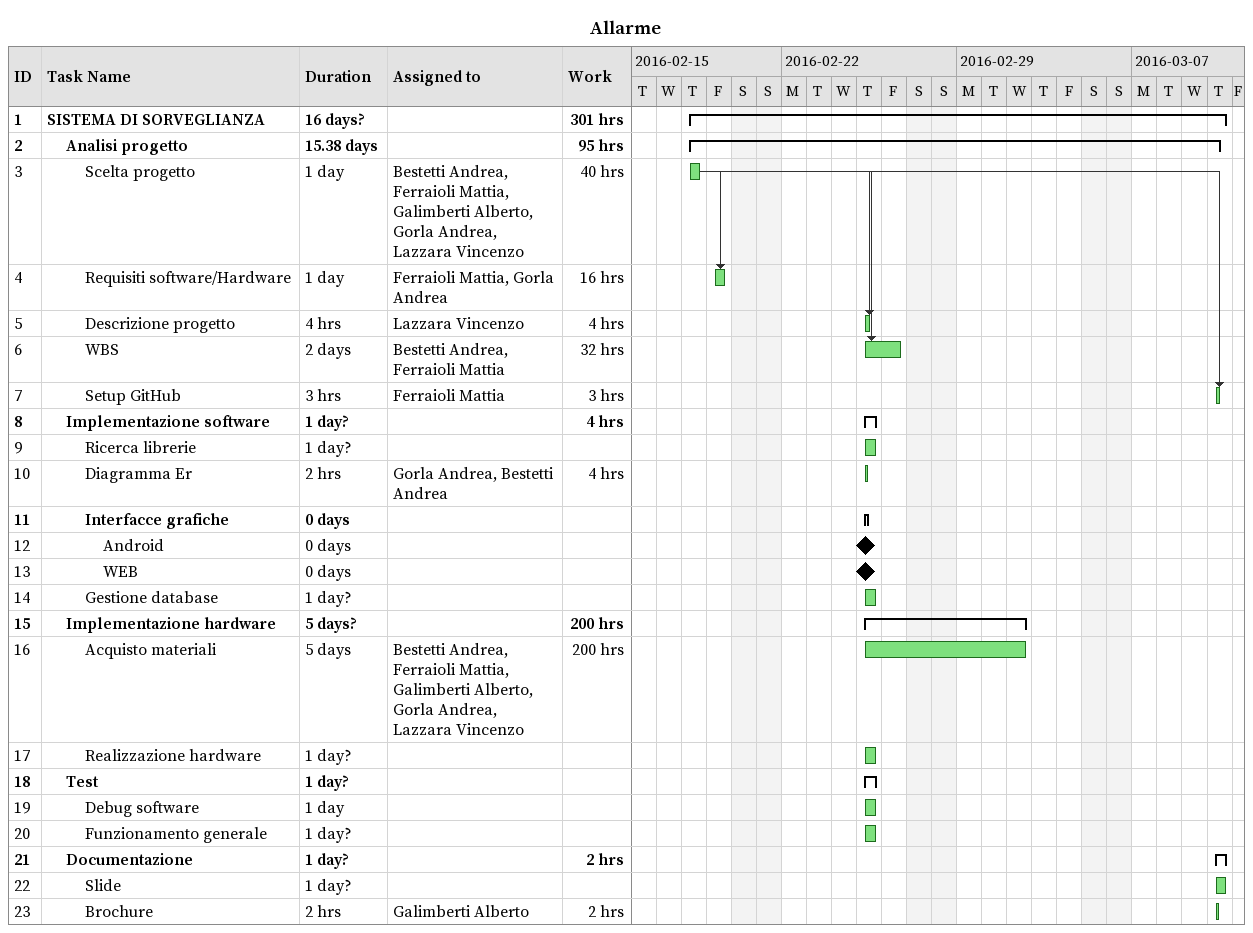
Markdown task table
Allarme

| ID | Level | Task | Duration | Start | Finish | Predecessors | Resources | Work (h) |
|---|---|---|---|---|---|---|---|---|
| 1 | 1 | **SISTEMA DI SORVEGLIANZA** | 16d? | 2016-02-18 | 2016-03-10 |  |  | 301 |
| 2 | 2 | **Analisi progetto** | 15.38d | 2016-02-18 | 2016-03-10 |  |  | 95 |
| 3 | 3 | Scelta progetto | 1d | 2016-02-18 | 2016-02-18 |  | Bestetti Andrea, Ferraioli Mattia, Galimberti Alberto, Gorla Andrea, Lazzara Vincenzo | 40 |
| 4 | 3 | Requisiti software/Hardware | 1d | 2016-02-19 | 2016-02-19 | 3 | Ferraioli Mattia, Gorla Andrea | 16 |
| 5 | 3 | Descrizione progetto | 4h | 2016-02-25 | 2016-02-25 | 3 | Lazzara Vincenzo | 4 |
| 6 | 3 | WBS | 2d | 2016-02-25 | 2016-02-26 | 3 | Bestetti Andrea, Ferraioli Mattia | 32 |
| 7 | 3 | Setup GitHub | 3h | 2016-03-10 | 2016-03-10 | 3 | Ferraioli Mattia | 3 |
| 8 | 2 | **Implementazione software** | 1d? | 2016-02-25 | 2016-02-25 |  |  | 4 |
| 9 | 3 | Ricerca librerie | 1d? | 2016-02-25 | 2016-02-25 |  |  |  |
| 10 | 3 | Diagramma Er | 2h | 2016-02-25 | 2016-02-25 |  | Gorla Andrea, Bestetti Andrea | 4 |
| 11 | 3 | **Interfacce grafiche** | 0d | 2016-02-25 | 2016-02-25 |  |  |  |
| 12 | 4 | Android | 0d | 2016-02-25 | 2016-02-25 |  |  |  |
| 13 | 4 | WEB | 0d | 2016-02-25 | 2016-02-25 |  |  |  |
| 14 | 3 | Gestione database | 1d? | 2016-02-25 | 2016-02-25 |  |  |  |
| 15 | 2 | **Implementazione hardware** | 5d? | 2016-02-25 | 2016-03-02 |  |  | 200 |
| 16 | 3 | Acquisto materiali | 5d | 2016-02-25 | 2016-03-02 |  | Bestetti Andrea, Ferraioli Mattia, Galimberti Alberto, Gorla Andrea, Lazzara Vincenzo | 200 |
| 17 | 3 | Realizzazione hardware | 1d? | 2016-02-25 | 2016-02-25 |  |  |  |
| 18 | 2 | **Test** | 1d? | 2016-02-25 | 2016-02-25 |  |  |  |
| 19 | 3 | Debug software | 1d | 2016-02-25 | 2016-02-25 |  |  |  |
| 20 | 3 | Funzionamento generale | 1d? | 2016-02-25 | 2016-02-25 |  |  |  |
| 21 | 2 | **Documentazione** | 1d? | 2016-03-10 | 2016-03-10 |  |  | 2 |
| 22 | 3 | Slide | 1d? | 2016-03-10 | 2016-03-10 |  |  |  |
| 23 | 3 | Brochure | 2h | 2016-03-10 | 2016-03-10 |  | Galimberti Alberto | 2 |
